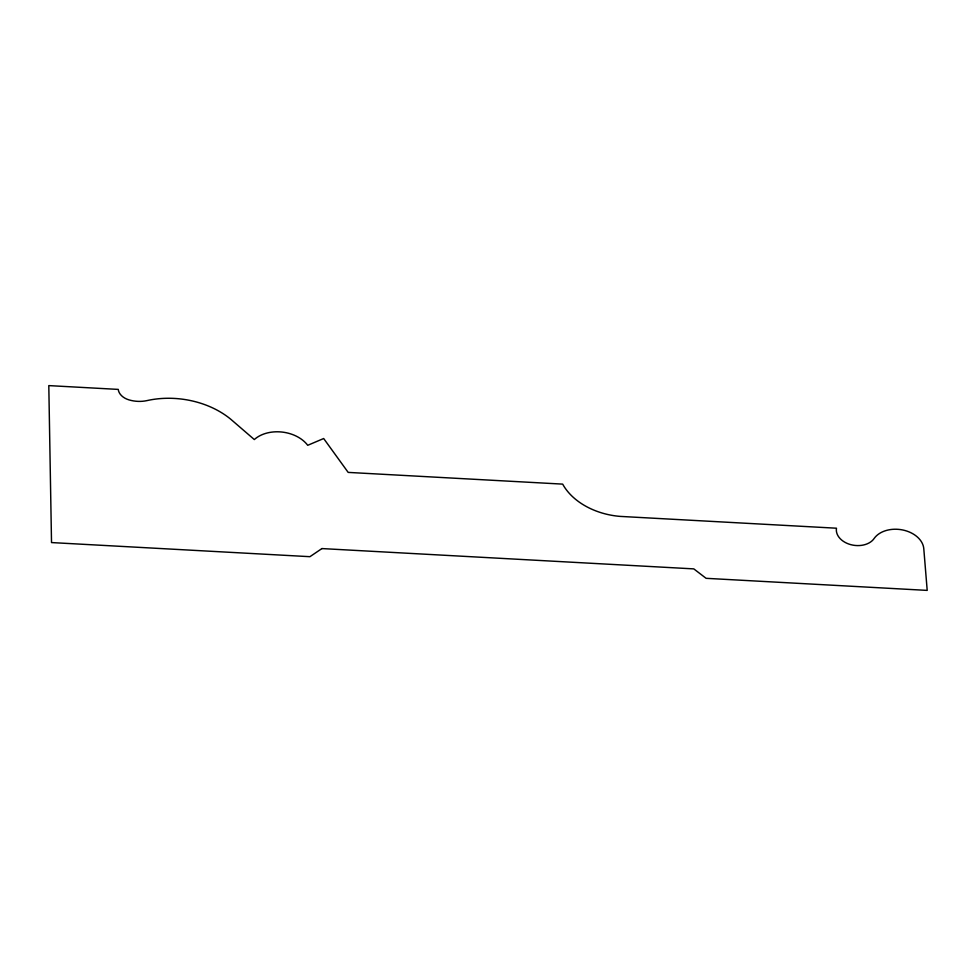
<?xml version="1.0" encoding="UTF-8"?>
<svg xmlns="http://www.w3.org/2000/svg" width="976" height="976" viewBox="0 0 976 976"><rect width="100%" height="100%" fill="white"/><g stroke="black" fill="none" stroke-linecap="round" stroke-linejoin="round"><path stroke-width="1.46" d="M321.921 548.573L309.929 556.686L51.521 542.571L48.8 385.605L118.242 389.4A15.628 11.187 7.5 0 0 129.003 399.892A26.852 19.215 7.5 0 0 147.047 400.587A76.738 54.924 7.5 0 1 230.848 419.314L254.321 439.554A32.062 22.948 7.5 0 1 307.721 445.3L323.678 438.529L348.176 472.396L562.676 484.12A64.087 45.872 7.5 0 0 620.065 516.389L836.469 528.211A19.959 14.286 7.5 0 0 850.791 544.657A19.959 14.286 7.5 0 0 874.264 538.313A26.254 18.788 7.5 0 1 902.885 530.005A26.254 18.788 7.5 0 1 923.784 548.707L927.2 590.395L706.099 578.317L693.802 568.886L321.921 548.573"/></g></svg>
